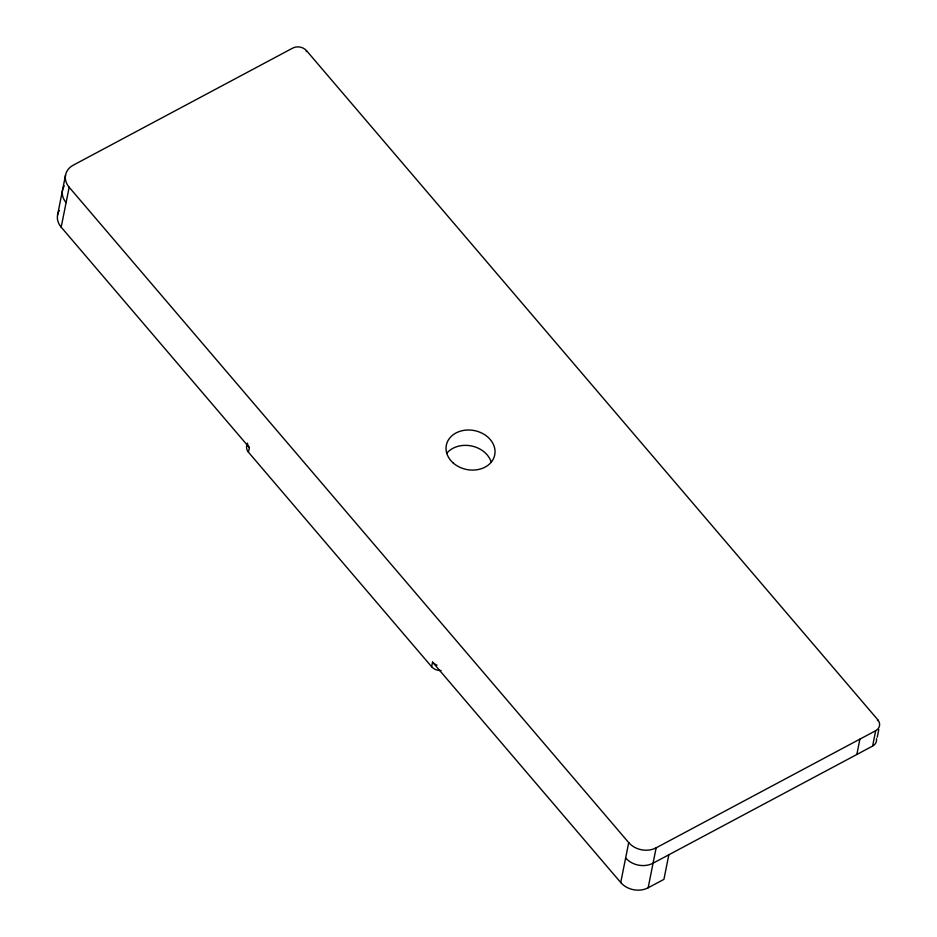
<?xml version="1.0" encoding="UTF-8"?>
<svg xmlns="http://www.w3.org/2000/svg" width="937" height="937" viewBox="0 0 937 937"><rect width="100%" height="100%" fill="white"/><g stroke="black" fill="none" stroke-linecap="round" stroke-linejoin="round"><path stroke-width="1.41" d="M57.555 215.041L65.531 175.114M441.058 670.505A9.874 7.941 11.3 0 1 431.617 666.722L248.446 452.184L249.371 447.581L61.186 227.164L69.162 187.236A19.747 15.87 11.3 0 1 73.273 165.17L292.812 48.045A9.874 7.941 11.3 0 1 306.516 50.657L877.723 719.686A9.874 7.941 11.3 0 1 875.673 730.719L872.605 746.075L653.066 863.2A19.747 15.87 11.3 0 1 625.647 857.964M306.329 51.617L306.516 50.657M431.617 666.722L432.543 662.119A9.874 7.941 11.3 0 0 437.017 665.165M668.831 854.79L663.923 879.363L648.158 887.772A19.747 15.87 11.3 0 1 620.727 882.537L628.715 842.609L69.162 187.236M648.158 887.772L656.134 847.844L875.673 730.719M856.84 754.484L859.908 739.129M877.536 720.647L877.723 719.686M877.243 737.255L878.777 729.583M432.543 662.119L620.727 882.537M876.458 738.649A9.874 7.941 11.3 0 1 872.605 746.075M61.186 227.164A19.747 15.87 11.3 0 1 59.359 210.485M66.094 202.591A19.747 15.87 11.3 0 1 64.266 185.913M656.134 847.844A19.747 15.87 11.3 0 1 628.715 842.609M446.656 453.403A24.678 19.841 11.3 0 1 471.1 445.895A24.678 19.841 11.3 0 1 491.152 461.906M249.371 447.581A9.874 7.941 11.3 0 1 247.462 443.154M248.446 452.184A9.874 7.941 11.3 0 1 247.145 444.56M453.367 463.124A24.678 19.841 11.3 0 0 494.267 456.67A24.678 19.841 11.3 0 0 463.956 430.352A24.678 19.841 11.3 0 0 453.367 463.124"/></g></svg>
